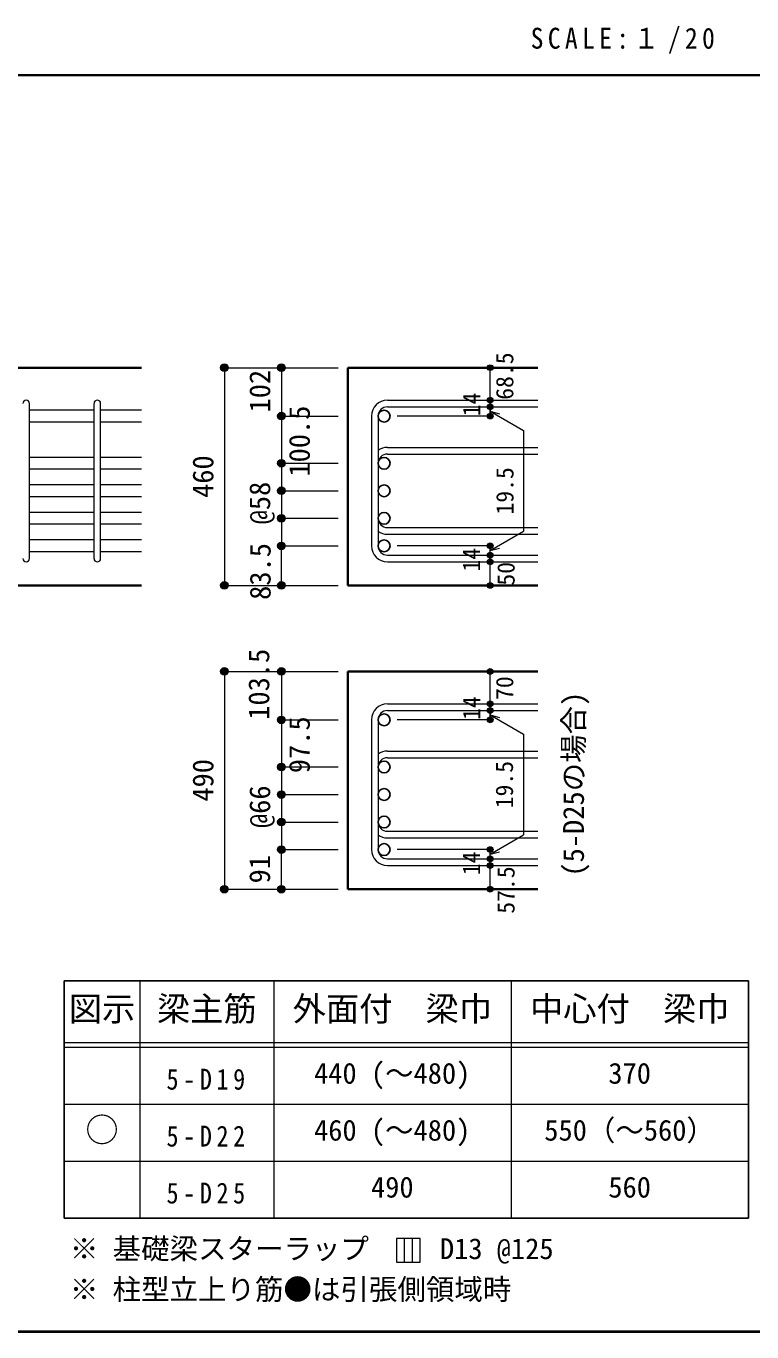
# Model space of a CAD drawing. Units: millimetres at full size, sheet at 1:20; some dimension numbers follow another scale. Extents: x -3982 to 3969, y -2797 to 2801.
# Drawn here: x 885 to 2414, y -2797 to -45 of the extents above; entities that cross this region are included whole.
import ezdxf
from ezdxf.enums import TextEntityAlignment as Align

# ---------------------------------------------------------------- set-up
doc = ezdxf.new("R2010")
doc.units = ezdxf.units.MM
doc.header["$LTSCALE"] = 20
doc.header["$PDMODE"] = 32
doc.header["$PDSIZE"] = 12
for name, color, linetype, lineweight in [('6-1_躯体線', 2, 'Continuous', 35), ('6-5_梁主筋', 7, 'Continuous', 18), ('6-6_S.T.P.', 7, 'Continuous', 18), ('6-7_文字', 7, 'Continuous', 18), ('6-D_寸法', 4, 'Continuous', 9), ('6-E_枠', 7, 'Continuous', 18), ('F-0_枠', 6, 'Continuous', 40)]:
    doc.layers.add(name, color=color, linetype=linetype, lineweight=lineweight)
doc.styles.add('ＭＳ ゴシック', font='')
doc.styles.get('ＭＳ ゴシック').set_extended_font_data('MS Gothic')

msp = doc.modelspace()

# ---------------------------------------------------------------- linework, layer by layer
at = {"layer": '6-1_躯体線'}
for p, q in [((1128.29, -764.67), (128.29, -764.67)), ((1562.96, -764.67), (1962.96, -764.67)), ((1562.96, -764.67), (1562.96, -1223.67)), ((1128.29, -1223.67), (728.29, -1223.67)), ((1562.96, -1223.67), (1962.96, -1223.67)), ((1562.96, -1404.77), (1962.96, -1404.77)), ((1562.96, -1404.77), (1562.96, -1863.77)), ((1562.96, -1863.77), (1962.96, -1863.77))]:
    msp.add_line(p, q, dxfattribs=at)
at = {"layer": '6-5_梁主筋'}
for p, q in [((1028.29, -854.31), (892.29, -854.31)), ((1028.29, -879.31), (892.29, -879.31)), ((1128.29, -854.31), (1042.29, -854.31)), ((1128.29, -879.31), (1042.29, -879.31)), ((1028.29, -953.67), (892.29, -953.67)), ((1128.29, -953.67), (1042.29, -953.67)), ((1028.29, -978.67), (892.29, -978.67)), ((1128.29, -978.67), (1042.29, -978.67)), ((1028.29, -1011.67), (892.29, -1011.67)), ((1128.29, -1011.67), (1042.29, -1011.67)), ((1028.29, -1036.67), (892.29, -1036.67)), ((1128.29, -1036.67), (1042.29, -1036.67)), ((1028.29, -1069.67), (892.29, -1069.67)), ((1128.29, -1069.67), (1042.29, -1069.67)), ((1028.29, -1094.67), (892.29, -1094.67)), ((1128.29, -1094.67), (1042.29, -1094.67)), ((1028.29, -1127.67), (892.29, -1127.67)), ((1128.29, -1127.67), (1042.29, -1127.67)), ((1028.29, -1152.67), (892.29, -1152.67)), ((1128.29, -1152.67), (1042.29, -1152.67))]:
    msp.add_line(p, q, dxfattribs=at)
at = {"layer": '6-5_梁主筋', "color": 3, "lineweight": 25}
for centre in [(1639.46, -866.81), (1639.46, -966.17), (1639.46, -1024.17), (1639.46, -1082.17), (1639.46, -1140.17), (1639.46, -1506.9), (1639.46, -1606.27), (1639.46, -1664.27), (1639.46, -1722.27), (1639.46, -1780.27)]:
    msp.add_circle(centre, 12.5, dxfattribs=at)
at = {"layer": '6-6_S.T.P.'}
for p, q in [((892.29, -1166.67), (892.29, -840.7)), ((1028.29, -1166.67), (1028.29, -840.7)), ((1042.29, -1166.67), (1042.29, -840.7)), ((1646.46, -833.31), (1962.96, -833.31)), ((1646.46, -847.31), (1962.96, -847.31)), ((1612.96, -866.81), (1612.96, -1140.17)), ((1626.96, -866.81), (1626.96, -1140.17)), ((1646.46, -932.67), (1962.96, -932.67)), ((1646.46, -946.67), (1962.96, -946.67)), ((1646.46, -1101.67), (1962.96, -1101.67)), ((1646.46, -1115.67), (1962.96, -1115.67)), ((1646.46, -1159.67), (1962.96, -1159.67)), ((1646.46, -1173.67), (1962.96, -1173.67)), ((1646.46, -1473.4), (1962.96, -1473.4)), ((1612.96, -1506.9), (1612.96, -1780.27)), ((1626.96, -1506.9), (1626.96, -1780.27)), ((1646.46, -1487.4), (1962.96, -1487.4)), ((1646.46, -1572.77), (1962.96, -1572.77)), ((1646.46, -1586.77), (1962.96, -1586.77)), ((1646.46, -1741.77), (1962.96, -1741.77)), ((1646.46, -1755.77), (1962.96, -1755.77)), ((1646.46, -1799.77), (1962.96, -1799.77)), ((1646.46, -1813.77), (1962.96, -1813.77))]:
    msp.add_line(p, q, dxfattribs=at)
for centre, radius, start, end in [((885.29, -840.31), 7, 0, 180), ((1035.29, -840.31), 7, 0, 180), ((1646.46, -866.81), 33.5, 90, 180), ((1646.46, -866.81), 19.5, 90, 180), ((1646.46, -966.17), 33.5, 90, 125.59765), ((1646.46, -966.17), 19.5, 90, 180), ((1646.46, -1082.17), 19.5, 180, 270), ((1646.46, -1082.17), 33.5, 234.40235, 270), ((1646.46, -1140.17), 33.5, 180, 270), ((1646.46, -1140.17), 19.5, 180, 270), ((885.29, -1166.67), 7, 180, 0), ((1035.29, -1166.67), 7, 180, 0), ((1646.46, -1506.9), 33.5, 90, 180), ((1646.46, -1506.9), 19.5, 90, 180), ((1646.46, -1606.27), 33.5, 90, 125.59765), ((1646.46, -1606.27), 19.5, 90, 180), ((1646.46, -1722.27), 19.5, 180, 270), ((1646.46, -1722.27), 33.5, 234.40235, 270), ((1646.46, -1780.27), 33.5, 180, 270), ((1646.46, -1780.27), 19.5, 180, 270)]:
    msp.add_arc(centre, radius, start, end, dxfattribs=at)
at = {"layer": '6-7_文字'}
for p, q in [((1681.86, -2600.03), (1681.86, -2650.03)), ((1698.53, -2600.03), (1698.53, -2650.03))]:
    msp.add_line(p, q, dxfattribs=at)
msp.add_lwpolyline([(1665.19, -2650.03), (1715.19, -2650.03), (1715.19, -2600.03), (1665.19, -2600.03)], close=True, dxfattribs=at)
at = {"layer": '6-D_寸法'}
for p, q in [((1302.96, -764.67), (1302.96, -1223.67)), ((1422.96, -764.67), (1422.96, -866.81)), ((1862.96, -832.73), (1862.96, -764.67)), ((1862.96, -847.31), (1862.96, -833.31)), ((1422.96, -866.81), (1542.96, -866.81)), ((1422.96, -866.81), (1422.96, -966.17)), ((1862.96, -866.81), (1666.87, -866.81)), ((1862.96, -856.48), (1933.02, -896.93)), ((1862.96, -856.48), (1882.28, -861.66)), ((1933.02, -896.93), (1933.02, -1109.47)), ((1422.96, -966.17), (1542.96, -966.17)), ((1422.96, -966.17), (1422.96, -1140.17)), ((1422.96, -1024.17), (1542.96, -1024.17)), ((1422.96, -1082.17), (1542.96, -1082.17)), ((1862.96, -1149.92), (1933.02, -1109.47)), ((1422.96, -1140.17), (1542.96, -1140.17)), ((1422.96, -1223.67), (1422.96, -1140.17)), ((1862.96, -1140.17), (1666.87, -1140.17)), ((1862.96, -1159.67), (1862.96, -1140.17)), ((1862.96, -1149.92), (1882.28, -1144.75)), ((1862.96, -1173.67), (1862.96, -1159.67)), ((1862.96, -1223.67), (1862.96, -1173.67)), ((1302.96, -1223.67), (1412.82, -1223.67)), ((1302.96, -1223.67), (1422.96, -1223.67)), ((1422.96, -1223.67), (1542.96, -1223.67)), ((1302.96, -1404.77), (1302.96, -1863.77)), ((1422.96, -1404.77), (1422.96, -1506.9)), ((1862.96, -1472.83), (1862.96, -1404.77)), ((1862.96, -1487.4), (1862.96, -1473.4)), ((1422.96, -1506.9), (1542.96, -1506.9)), ((1422.96, -1506.9), (1422.96, -1606.27)), ((1862.96, -1506.9), (1666.87, -1506.9)), ((1862.96, -1496.58), (1933.02, -1537.03)), ((1862.96, -1496.58), (1882.28, -1501.75)), ((1933.02, -1537.03), (1933.02, -1749.57)), ((1422.96, -1606.27), (1542.96, -1606.27)), ((1422.96, -1606.27), (1422.96, -1780.27)), ((1422.96, -1664.27), (1542.96, -1664.27)), ((1422.96, -1722.27), (1542.96, -1722.27)), ((1862.96, -1790.02), (1933.02, -1749.57)), ((1422.96, -1780.27), (1542.96, -1780.27)), ((1422.96, -1863.77), (1422.96, -1780.27)), ((1862.96, -1780.27), (1666.87, -1780.27)), ((1862.96, -1799.77), (1862.96, -1780.27)), ((1862.96, -1790.02), (1882.28, -1784.84)), ((1862.96, -1813.77), (1862.96, -1799.77)), ((1862.96, -1863.77), (1862.96, -1813.77)), ((1302.96, -1863.77), (1412.82, -1863.77)), ((1302.96, -1863.77), (1422.96, -1863.77)), ((1422.96, -1863.77), (1542.96, -1863.77))]:
    msp.add_line(p, q, dxfattribs=at)
for points in [[(1302.96, -764.67), (1422.96, -764.67), (1542.96, -764.67)], [(1862.96, -846.73), (1862.96, -866.81), (1862.96, -846.73)], [(1302.96, -1404.77), (1422.96, -1404.77), (1542.96, -1404.77)], [(1862.96, -1486.83), (1862.96, -1506.9), (1862.96, -1486.83)]]:
    msp.add_lwpolyline(points, dxfattribs=at)
for centre, radius in [((1302.96, -764.67), 8), ((1302.96, -764.67), 7.2), ((1302.96, -764.67), 6.4), ((1302.96, -764.67), 5.6), ((1302.96, -764.67), 4.8), ((1302.96, -764.67), 4), ((1302.96, -764.67), 3.2), ((1302.96, -764.67), 2.4), ((1302.96, -764.67), 1.6), ((1302.96, -764.67), 0.8), ((1422.96, -764.67), 8), ((1422.96, -764.67), 7.2), ((1422.96, -764.67), 6.4), ((1422.96, -764.67), 5.6), ((1422.96, -764.67), 4.8), ((1422.96, -764.67), 4), ((1422.96, -764.67), 3.2), ((1422.96, -764.67), 2.4), ((1422.96, -764.67), 1.6), ((1422.96, -764.67), 0.8), ((1862.96, -764.67), 4), ((1862.96, -764.67), 3.6), ((1862.96, -764.67), 3.2), ((1862.96, -764.67), 2.8), ((1862.96, -764.67), 2.4), ((1862.96, -764.67), 2), ((1862.96, -764.67), 1.6), ((1862.96, -764.67), 1.2), ((1862.96, -764.67), 0.8), ((1862.96, -764.67), 0.4), ((1862.96, -833.31), 4), ((1862.96, -847.31), 4), ((1862.96, -833.31), 3.6), ((1862.96, -847.31), 3.6), ((1862.96, -833.31), 3.2), ((1862.96, -847.31), 3.2), ((1862.96, -833.31), 2.8), ((1862.96, -847.31), 2.8), ((1862.96, -833.31), 2.4), ((1862.96, -847.31), 2.4), ((1862.96, -833.31), 2), ((1862.96, -847.31), 2), ((1862.96, -833.31), 1.6), ((1862.96, -847.31), 1.6), ((1862.96, -833.31), 1.2), ((1862.96, -847.31), 1.2), ((1862.96, -833.31), 0.8), ((1862.96, -847.31), 0.8), ((1862.96, -833.31), 0.4), ((1862.96, -847.31), 0.4), ((1422.96, -866.81), 8), ((1422.96, -866.81), 7.2), ((1422.96, -866.81), 6.4), ((1422.96, -866.81), 5.6), ((1422.96, -866.81), 4.8), ((1422.96, -866.81), 4), ((1422.96, -866.81), 3.2), ((1422.96, -866.81), 2.4), ((1422.96, -866.81), 1.6), ((1422.96, -866.81), 0.8), ((1862.96, -866.81), 4), ((1862.96, -866.81), 3.6), ((1862.96, -866.81), 3.2), ((1862.96, -866.81), 2.8), ((1862.96, -866.81), 2.4), ((1862.96, -866.81), 2), ((1862.96, -866.81), 1.6), ((1862.96, -866.81), 1.2), ((1862.96, -866.81), 0.8), ((1862.96, -866.81), 0.4), ((1422.96, -966.17), 8), ((1422.96, -966.17), 7.2), ((1422.96, -966.17), 6.4), ((1422.96, -966.17), 5.6), ((1422.96, -966.17), 4.8), ((1422.96, -966.17), 4), ((1422.96, -966.17), 3.2), ((1422.96, -966.17), 2.4), ((1422.96, -966.17), 1.6), ((1422.96, -966.17), 0.8), ((1422.96, -1024.17), 8), ((1422.96, -1024.17), 7.2), ((1422.96, -1024.17), 6.4), ((1422.96, -1024.17), 5.6), ((1422.96, -1024.17), 4.8), ((1422.96, -1024.17), 4), ((1422.96, -1024.17), 3.2), ((1422.96, -1024.17), 2.4), ((1422.96, -1024.17), 1.6), ((1422.96, -1024.17), 0.8), ((1422.96, -1082.17), 8), ((1422.96, -1082.17), 7.2), ((1422.96, -1082.17), 6.4), ((1422.96, -1082.17), 5.6), ((1422.96, -1082.17), 4.8), ((1422.96, -1082.17), 4), ((1422.96, -1082.17), 3.2), ((1422.96, -1082.17), 2.4), ((1422.96, -1082.17), 1.6), ((1422.96, -1082.17), 0.8), ((1422.96, -1140.17), 8), ((1422.96, -1140.17), 7.2), ((1422.96, -1140.17), 6.4), ((1422.96, -1140.17), 5.6), ((1422.96, -1140.17), 4.8), ((1422.96, -1140.17), 4), ((1422.96, -1140.17), 3.2), ((1422.96, -1140.17), 2.4), ((1422.96, -1140.17), 1.6), ((1422.96, -1140.17), 0.8), ((1862.96, -1140.17), 4), ((1862.96, -1159.67), 4), ((1862.96, -1140.17), 3.6), ((1862.96, -1140.17), 3.2), ((1862.96, -1140.17), 2.8), ((1862.96, -1140.17), 2.4), ((1862.96, -1140.17), 2), ((1862.96, -1140.17), 1.6), ((1862.96, -1140.17), 1.2), ((1862.96, -1140.17), 0.8), ((1862.96, -1140.17), 0.4), ((1862.96, -1173.67), 4), ((1862.96, -1159.67), 3.6), ((1862.96, -1173.67), 3.6), ((1862.96, -1159.67), 3.2), ((1862.96, -1173.67), 3.2), ((1862.96, -1159.67), 2.8), ((1862.96, -1173.67), 2.8), ((1862.96, -1159.67), 2.4), ((1862.96, -1173.67), 2.4), ((1862.96, -1159.67), 2), ((1862.96, -1173.67), 2), ((1862.96, -1159.67), 1.6), ((1862.96, -1173.67), 1.6), ((1862.96, -1159.67), 1.2), ((1862.96, -1173.67), 1.2), ((1862.96, -1159.67), 0.8), ((1862.96, -1173.67), 0.8), ((1862.96, -1159.67), 0.4), ((1862.96, -1173.67), 0.4), ((1302.96, -1223.67), 8), ((1302.96, -1223.67), 7.2), ((1302.96, -1223.67), 6.4), ((1302.96, -1223.67), 5.6), ((1302.96, -1223.67), 4.8), ((1302.96, -1223.67), 4), ((1302.96, -1223.67), 3.2), ((1302.96, -1223.67), 2.4), ((1302.96, -1223.67), 1.6), ((1302.96, -1223.67), 0.8), ((1422.96, -1223.67), 8), ((1422.96, -1223.67), 7.2), ((1422.96, -1223.67), 6.4), ((1422.96, -1223.67), 5.6), ((1422.96, -1223.67), 4.8), ((1422.96, -1223.67), 4), ((1422.96, -1223.67), 3.2), ((1422.96, -1223.67), 2.4), ((1422.96, -1223.67), 1.6), ((1422.96, -1223.67), 0.8), ((1862.96, -1223.67), 4), ((1862.96, -1223.67), 3.6), ((1862.96, -1223.67), 3.2), ((1862.96, -1223.67), 2.8), ((1862.96, -1223.67), 2.4), ((1862.96, -1223.67), 2), ((1862.96, -1223.67), 1.6), ((1862.96, -1223.67), 1.2), ((1862.96, -1223.67), 0.8), ((1862.96, -1223.67), 0.4), ((1302.96, -1404.77), 8), ((1302.96, -1404.77), 7.2), ((1302.96, -1404.77), 6.4), ((1302.96, -1404.77), 5.6), ((1302.96, -1404.77), 4.8), ((1302.96, -1404.77), 4), ((1302.96, -1404.77), 3.2), ((1302.96, -1404.77), 2.4), ((1302.96, -1404.77), 1.6), ((1422.96, -1404.77), 8), ((1422.96, -1404.77), 7.2), ((1422.96, -1404.77), 6.4), ((1422.96, -1404.77), 5.6), ((1422.96, -1404.77), 4.8), ((1422.96, -1404.77), 4), ((1422.96, -1404.77), 3.2), ((1422.96, -1404.77), 2.4), ((1422.96, -1404.77), 1.6), ((1862.96, -1404.77), 4), ((1862.96, -1404.77), 3.6), ((1862.96, -1404.77), 3.2), ((1862.96, -1404.77), 2.8), ((1862.96, -1404.77), 2.4), ((1862.96, -1404.77), 2), ((1862.96, -1404.77), 1.6), ((1302.96, -1404.77), 0.8), ((1422.96, -1404.77), 0.8), ((1862.96, -1404.77), 1.2), ((1862.96, -1404.77), 0.8), ((1862.96, -1404.77), 0.4), ((1862.96, -1473.4), 4), ((1862.96, -1487.4), 4), ((1862.96, -1473.4), 3.6), ((1862.96, -1487.4), 3.6), ((1862.96, -1473.4), 3.2), ((1862.96, -1487.4), 3.2), ((1862.96, -1473.4), 2.8), ((1862.96, -1487.4), 2.8), ((1862.96, -1473.4), 2.4), ((1862.96, -1487.4), 2.4), ((1862.96, -1473.4), 2), ((1862.96, -1487.4), 2), ((1862.96, -1473.4), 1.6), ((1862.96, -1487.4), 1.6), ((1862.96, -1473.4), 1.2), ((1862.96, -1473.4), 0.8), ((1862.96, -1473.4), 0.4), ((1422.96, -1506.9), 8), ((1422.96, -1506.9), 7.2), ((1422.96, -1506.9), 6.4), ((1422.96, -1506.9), 5.6), ((1422.96, -1506.9), 4.8), ((1422.96, -1506.9), 4), ((1422.96, -1506.9), 3.2), ((1422.96, -1506.9), 2.4), ((1422.96, -1506.9), 1.6), ((1422.96, -1506.9), 0.8), ((1862.96, -1506.9), 4), ((1862.96, -1506.9), 3.6), ((1862.96, -1506.9), 3.2), ((1862.96, -1506.9), 2.8), ((1862.96, -1506.9), 2.4), ((1862.96, -1506.9), 2), ((1862.96, -1506.9), 1.6), ((1862.96, -1487.4), 1.2), ((1862.96, -1506.9), 1.2), ((1862.96, -1487.4), 0.8), ((1862.96, -1506.9), 0.8), ((1862.96, -1487.4), 0.4), ((1862.96, -1506.9), 0.4), ((1422.96, -1606.27), 8), ((1422.96, -1606.27), 7.2), ((1422.96, -1606.27), 6.4), ((1422.96, -1606.27), 5.6), ((1422.96, -1606.27), 4.8), ((1422.96, -1606.27), 4), ((1422.96, -1606.27), 3.2), ((1422.96, -1606.27), 2.4), ((1422.96, -1606.27), 1.6), ((1422.96, -1606.27), 0.8), ((1422.96, -1664.27), 8), ((1422.96, -1664.27), 7.2), ((1422.96, -1664.27), 6.4), ((1422.96, -1664.27), 5.6), ((1422.96, -1664.27), 4.8), ((1422.96, -1664.27), 4), ((1422.96, -1664.27), 3.2), ((1422.96, -1664.27), 2.4), ((1422.96, -1664.27), 1.6), ((1422.96, -1664.27), 0.8), ((1422.96, -1722.27), 8), ((1422.96, -1722.27), 7.2), ((1422.96, -1722.27), 6.4), ((1422.96, -1722.27), 5.6), ((1422.96, -1722.27), 4.8), ((1422.96, -1722.27), 4), ((1422.96, -1722.27), 3.2), ((1422.96, -1722.27), 2.4), ((1422.96, -1722.27), 1.6), ((1422.96, -1722.27), 0.8), ((1422.96, -1780.27), 8), ((1422.96, -1780.27), 7.2), ((1422.96, -1780.27), 6.4), ((1422.96, -1780.27), 5.6), ((1422.96, -1780.27), 4.8), ((1422.96, -1780.27), 4), ((1422.96, -1780.27), 3.2), ((1422.96, -1780.27), 2.4), ((1422.96, -1780.27), 1.6), ((1422.96, -1780.27), 0.8), ((1862.96, -1780.27), 4), ((1862.96, -1780.27), 3.6), ((1862.96, -1780.27), 3.2), ((1862.96, -1780.27), 2.8), ((1862.96, -1780.27), 2.4), ((1862.96, -1780.27), 2), ((1862.96, -1780.27), 1.6), ((1862.96, -1780.27), 1.2), ((1862.96, -1780.27), 0.8), ((1862.96, -1780.27), 0.4), ((1862.96, -1799.77), 4), ((1862.96, -1813.77), 4), ((1862.96, -1799.77), 3.6), ((1862.96, -1813.77), 3.6), ((1862.96, -1799.77), 3.2), ((1862.96, -1813.77), 3.2), ((1862.96, -1799.77), 2.8), ((1862.96, -1813.77), 2.8), ((1862.96, -1799.77), 2.4), ((1862.96, -1813.77), 2.4), ((1862.96, -1799.77), 2), ((1862.96, -1813.77), 2), ((1862.96, -1799.77), 1.6), ((1862.96, -1813.77), 1.6), ((1862.96, -1799.77), 1.2), ((1862.96, -1813.77), 1.2), ((1862.96, -1799.77), 0.8), ((1862.96, -1813.77), 0.8), ((1862.96, -1799.77), 0.4), ((1862.96, -1813.77), 0.4), ((1302.96, -1863.77), 8), ((1302.96, -1863.77), 7.2), ((1302.96, -1863.77), 6.4), ((1302.96, -1863.77), 5.6), ((1302.96, -1863.77), 4.8), ((1302.96, -1863.77), 4), ((1302.96, -1863.77), 3.2), ((1302.96, -1863.77), 2.4), ((1302.96, -1863.77), 1.6), ((1302.96, -1863.77), 0.8), ((1422.96, -1863.77), 8), ((1422.96, -1863.77), 7.2), ((1422.96, -1863.77), 6.4), ((1422.96, -1863.77), 5.6), ((1422.96, -1863.77), 4.8), ((1422.96, -1863.77), 4), ((1422.96, -1863.77), 3.2), ((1422.96, -1863.77), 2.4), ((1422.96, -1863.77), 1.6), ((1422.96, -1863.77), 0.8), ((1862.96, -1863.77), 4), ((1862.96, -1863.77), 3.6), ((1862.96, -1863.77), 3.2), ((1862.96, -1863.77), 2.8), ((1862.96, -1863.77), 2.4), ((1862.96, -1863.77), 2), ((1862.96, -1863.77), 1.6), ((1862.96, -1863.77), 1.2), ((1862.96, -1863.77), 0.8), ((1862.96, -1863.77), 0.4)]:
    msp.add_circle(centre, radius, dxfattribs=at)
at = {"layer": '6-D_寸法', "color": 7}
for p in [(1302.96, -764.67), (1422.96, -764.67), (1862.96, -764.67), (1862.96, -833.31), (1862.96, -847.31), (1422.96, -866.81), (1862.96, -866.81), (1422.96, -966.17), (1422.96, -1024.17), (1422.96, -1082.17), (1422.96, -1140.17), (1862.96, -1140.17), (1862.96, -1159.67), (1862.96, -1173.67), (1302.96, -1223.67), (1422.96, -1223.67), (1862.96, -1223.67), (1302.96, -1404.77), (1422.96, -1404.77), (1862.96, -1404.77), (1862.96, -1473.4), (1862.96, -1487.4), (1422.96, -1506.9), (1862.96, -1506.9), (1422.96, -1606.27), (1422.96, -1664.27), (1422.96, -1722.27), (1422.96, -1780.27), (1862.96, -1780.27), (1862.96, -1799.77), (1862.96, -1813.77), (1302.96, -1863.77), (1422.96, -1863.77), (1862.96, -1863.77)]:
    msp.add_point(p, dxfattribs=at)
at = {"layer": '6-E_枠', "color": 3, "lineweight": 25}
for p, q in [((965.14, -2056.95), (965.14, -2556.95)), ((965.14, -2056.95), (2406.83, -2056.95)), ((2406.83, -2056.95), (2406.83, -2556.95)), ((965.14, -2556.95), (2406.83, -2556.95))]:
    msp.add_line(p, q, dxfattribs=at)
at = {"layer": '6-E_枠'}
for p, q in [((1125.14, -2056.95), (1125.14, -2556.95)), ((1406.83, -2056.95), (1406.83, -2556.95)), ((1906.83, -2056.95), (1906.83, -2556.95)), ((965.14, -2186.95), (2406.83, -2186.95)), ((965.14, -2196.95), (2406.83, -2196.95)), ((965.14, -2316.95), (2406.83, -2316.95)), ((965.14, -2436.95), (2406.83, -2436.95))]:
    msp.add_line(p, q, dxfattribs=at)
at = {"layer": 'F-0_枠', "color": 2, "lineweight": 35}
msp.add_line((-3981.92, -148.03), (2482.4, -148.03), dxfattribs=at)
at = {"layer": 'F-0_枠'}
msp.add_line((3969.4, -2796.83), (-3981.92, -2796.83), dxfattribs=at)

# ---------------------------------------------------------------- texts
at = {"layer": '6-7_文字', "style": 'ＭＳ ゴシック'}
msp.add_text('(5-D25の場合)', height=43.99, rotation=90, dxfattribs=at).set_placement((2073.61, -1837.18), align=Align.BOTTOM_LEFT)
at = {"layer": '6-7_文字', "color": 2, "style": 'ＭＳ ゴシック'}
for s, p in [('図示', (975.14, -2156.95)), ('梁主筋', (1160.98, -2156.95)), ('外面付\u3000梁巾', (1446.83, -2156.95)), ('中心付\u3000梁巾', (1946.83, -2156.95)), ('○', (1010.14, -2411.95))]:
    msp.add_text(s, height=51.32, dxfattribs=at).set_placement(p, align=Align.BOTTOM_LEFT)
at = {"layer": '6-7_文字', "style": 'ＭＳ ゴシック'}
for s, p in [('440 (～480)', (1491.83, -2286.95)), ('370', (2111.83, -2286.95)), ('460 (～480)', (1491.83, -2406.95)), ('550（～560）', (1976.83, -2406.95)), ('490', (1611.83, -2526.95)), ('560', (2111.83, -2526.95)), ('※ 基礎梁スターラップ     D13 @125', (977.51, -2656.67)), ('※ 柱型立上り筋●は引張側領域時', (977.51, -2742.34))]:
    msp.add_text(s, height=43.99, dxfattribs=at).set_placement(p, align=Align.BOTTOM_LEFT)
at = {"layer": '6-7_文字', "color": 2, "insert": (1948.17, -103.03), "char_height": 43.99, "attachment_point": 7, "style": 'ＭＳ ゴシック'}
msp.add_mtext('\\T1.34;\\W0.9;SCALE:１/20', dxfattribs=at)
at = {"layer": '6-7_文字', "char_height": 43.99, "attachment_point": 7, "style": 'ＭＳ ゴシック'}
for s, insert in [('\\T1.38;\\W0.85;5-D19', (1180.98, -2286.95)), ('\\T1.38;\\W0.85;5-D22', (1180.98, -2406.95)), ('\\T1.38;\\W0.85;5-D25', (1180.98, -2526.95))]:
    msp.add_mtext(s, dxfattribs=dict(at, insert=insert))
at = {"layer": '6-D_寸法', "style": 'ＭＳ ゴシック'}
for s, height, p in [('68.5', 36.66, (1922.67, -832.3)), ('102', 43.99, (1412.65, -859)), ('14', 36.66, (1852.96, -867.2)), ('100.5', 43.99, (1496.09, -994.21)), ('460', 43.99, (1292.96, -1039.17)), ('19.5', 36.66, (1923.02, -1074.17)), ('@58', 43.99, (1412.65, -1094.81)), ('83.5', 43.99, (1413.56, -1254.01)), ('14', 36.66, (1852.56, -1194.36)), ('50', 36.66, (1925.4, -1224.03)), ('103.5', 43.99, (1410.67, -1506.73)), ('70', 36.66, (1922.54, -1464.98)), ('14', 36.66, (1852.96, -1507.29)), ('97.5', 43.99, (1496.09, -1619.3)), ('490', 43.99, (1292.96, -1679.27)), ('19.5', 36.66, (1921.94, -1693.3)), ('@66', 43.99, (1412.65, -1734.9)), ('14', 36.66, (1852.56, -1834.46)), ('91', 43.99, (1412.32, -1851.63)), ('57.5', 36.66, (1925.25, -1915.46))]:
    msp.add_text(s, height=height, rotation=90, dxfattribs=at).set_placement(p, align=Align.BOTTOM_LEFT)

doc.saveas('drawing.dxf')
